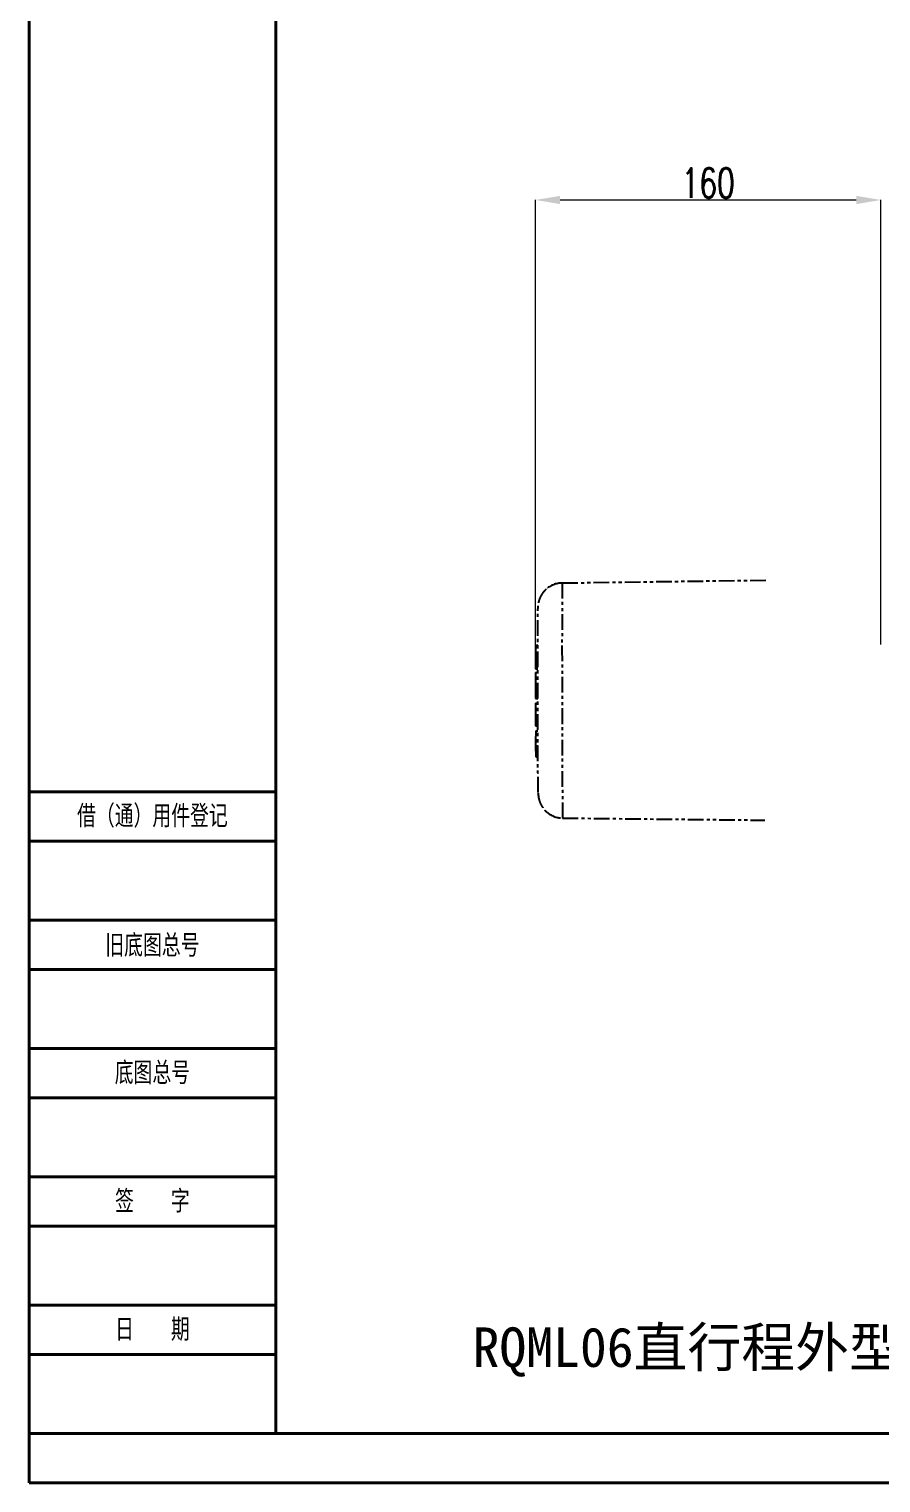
# Model space of a CAD drawing. Header units: millimetres. Extents: x 2312 to 3992, y 755 to 1943.
# Drawn here: x 2312 to 2658, y 755 to 1344 of the extents above; entities that cross this region are included whole.
import ezdxf

# ---------------------------------------------------------------- set-up
doc = ezdxf.new("R2010")
doc.units = ezdxf.units.MM
doc.linetypes.add('PHANTOM', pattern=[12.7, 6.35, -1.27, 1.27, -1.27, 1.27, -1.27])
for name, color, linetype, lineweight in [('AM_5', 3, 'Continuous', 25), ('文字', 7, 'Continuous', 13), ('粗实线', 7, 'Continuous', 40)]:
    doc.layers.add(name, color=color, linetype=linetype, lineweight=lineweight)
doc.styles.add('SLDTEXTSTYLE1', font='txt.shx', dxfattribs={"width": 0.7, "bigfont": 'gbcbig.shx'})
doc.styles.get("Standard").update_dxf_attribs({"font": 'arial.ttf'})
doc.styles.add('标注', font='txt.shx', dxfattribs={"width": 0.7, "height": 3.5})
doc.dimstyles.new('SLDDIMSTYLE12$0', dxfattribs={"dimtxt": 12, "dimasz": 10, "dimexe": 0, "dimexo": 0.0625, "dimgap": 0.875, "dimtad": 1, "dimdec": 1, "dimlfac": 1.8, "dimrnd": 1e-09, "dimzin": 12, "dimdsep": 46, "dimtxsty": 'SLDTEXTSTYLE1', "dimcen": 0.09, "dimdle": 8.16, "dimclrd": 3, "dimclre": 3, "dimadec": 0, "dimazin": 3, "dimtfac": 1, "dimtdec": 1, "dimtofl": 0, "dimtmove": 0, "dimatfit": 3, "dimfxl": 0, "dimfrac": 2, "dimtolj": 1, "dimlwd": 5, "dimlwe": 5, "dimarcsym": 0})

# ---------------------------------------------------------------- blocks, each defined once
blk = doc.blocks.new('*D41')
at = {"layer": 'AM_5', "color": 3, "lineweight": 5, "transparency": 16777216}
blk.add_line((2517.58, 1094.78), (2517.58, 1275.17), dxfattribs=at)
at = {"layer": 'AM_5', "color": 3, "linetype": 'Continuous', "lineweight": 5, "transparency": 16777216}
for p, q in [((2527.58, 1275.17), (2647.64, 1275.17)), ((2657.64, 1095.03), (2657.64, 1275.17))]:
    blk.add_line(p, q, dxfattribs=at)
at = {"layer": 'AM_5', "color": 3, "transparency": 16777216}
for points in [[(2527.58, 1276.83), (2527.58, 1273.5), (2517.58, 1275.17)], [(2647.64, 1276.83), (2647.64, 1273.5), (2657.64, 1275.17)]]:
    blk.add_solid(points, dxfattribs=at)
at = {"layer": 'Defpoints', "color": 0, "transparency": 16777216}
for p in [(2657.64, 1275.17), (2517.58, 1094.72), (2657.64, 1094.96)]:
    blk.add_point(p, dxfattribs=at)
at = {"layer": 'AM_5', "color": 0, "transparency": 16777216, "insert": (2587.61, 1282.04), "char_height": 12, "attachment_point": 5, "style": 'SLDTEXTSTYLE1'}
blk.add_mtext('\\A1;160', dxfattribs=at)

msp = doc.modelspace()

# ---------------------------------------------------------------- linework, layer by layer
at = {"color": 7, "linetype": 'PHANTOM', "lineweight": 25}
for p, q in [((2528.428, 1119.968), (2611.099, 1121.12)), ((2517.577, 1094.722), (2518.498, 1094.724)), ((2517.577, 1094.722), (2517.584, 1090.336)), ((2517.584, 1090.336), (2518.497, 1090.338)), ((2517.602, 1085.599), (2518.498, 1085.601)), ((2517.622, 1085.6), (2517.625, 1085.162)), ((2517.625, 1085.162), (2518.499, 1085.163)), ((2517.627, 1083.635), (2517.603, 1079.249)), ((2517.603, 1079.249), (2518.504, 1079.25)), ((2517.603, 1079.249), (2517.606, 1077.494)), ((2517.627, 1083.635), (2518.5, 1083.636)), ((2517.606, 1077.494), (2518.506, 1077.496)), ((2517.606, 1077.494), (2517.645, 1073.108)), ((2517.645, 1073.108), (2518.512, 1073.11)), ((2517.625, 1066.407), (2518.525, 1066.408)), ((2517.634, 1071.319), (2518.515, 1071.32)), ((2517.644, 1062.109), (2518.536, 1062.111)), ((2517.649, 1062.109), (2517.665, 1062.109)), ((2517.668, 1060.056), (2517.644, 1055.67)), ((2517.644, 1055.67), (2518.555, 1055.671)), ((2517.644, 1055.67), (2517.647, 1053.915)), ((2517.668, 1060.056), (2518.541, 1060.057)), ((2517.647, 1053.915), (2518.56, 1053.917)), ((2517.647, 1053.915), (2517.686, 1049.529)), ((2517.686, 1049.529), (2518.577, 1049.531)), ((2528.592, 1024.708), (2610.599, 1023.847))]:
    msp.add_line(p, q, dxfattribs=at)
at = {"color": 7, "linetype": 'PHANTOM', "lineweight": 25, "flags": 128}
for points in [[(2528.428, 1119.968), (2528.415, 1119.787), (2528.403, 1119.244), (2528.392, 1118.345), (2528.382, 1117.095), (2528.372, 1115.505), (2528.364, 1113.587), (2528.357, 1111.354), (2528.351, 1108.824), (2528.346, 1106.017), (2528.342, 1102.954), (2528.34, 1099.657), (2528.339, 1096.153), (2528.339, 1092.467), (2528.341, 1088.628), (2528.344, 1084.665), (2528.348, 1080.609), (2528.353, 1076.489), (2528.36, 1072.338), (2528.368, 1068.187), (2528.377, 1064.067), (2528.386, 1060.01), (2528.397, 1056.047), (2528.409, 1052.208), (2528.421, 1048.523), (2528.434, 1045.018), (2528.448, 1041.722), (2528.462, 1038.658), (2528.476, 1035.851), (2528.491, 1033.322), (2528.506, 1031.089), (2528.521, 1029.17), (2528.536, 1027.58), (2528.55, 1026.331), (2528.564, 1025.431), (2528.578, 1024.889), (2528.592, 1024.708)], [(2518.68, 1035.061), (2518.672, 1035.413), (2518.66, 1036.31), (2518.647, 1037.555), (2518.633, 1039.133), (2518.62, 1041.032), (2518.607, 1043.232), (2518.594, 1045.712), (2518.582, 1048.448), (2518.57, 1051.414), (2518.558, 1054.582), (2518.547, 1057.92), (2518.538, 1061.397), (2518.529, 1064.979), (2518.521, 1068.632), (2518.514, 1072.321), (2518.508, 1076.009), (2518.503, 1079.662), (2518.5, 1083.244), (2518.498, 1086.721), (2518.497, 1090.06), (2518.498, 1093.227), (2518.5, 1096.194), (2518.503, 1098.93), (2518.507, 1101.41), (2518.513, 1103.61), (2518.519, 1105.508), (2518.527, 1107.087), (2518.536, 1108.331), (2518.546, 1109.229), (2518.549, 1109.447)]]:
    msp.add_lwpolyline(points, dxfattribs=at)
at = {"color": 7, "linetype": 'PHANTOM', "lineweight": 25}
for centre, start, end in [((2528.567, 1109.969), 90.79852, 132.254728), ((2528.697, 1034.707), 227.819341, 269.398468)]:
    msp.add_arc(centre, 10, start, end, dxfattribs=at)
for points, knots in [([(2521.858, 1117.352), (2521.72, 1117.235), (2521.242, 1116.83), (2520.575, 1116.015), (2519.879, 1114.973), (2519.366, 1113.937), (2519.011, 1112.969), (2518.792, 1112.13), (2518.673, 1111.464), (2518.616, 1110.994), (2518.589, 1110.674), (2518.573, 1110.426), (2518.564, 1110.195), (2518.556, 1109.957), (2518.553, 1109.744), (2518.551, 1109.623)], [0, 0, 0, 0, 0.0423496, 0.1477582, 0.2464023, 0.337503, 0.4196613, 0.489936, 0.5440222, 0.5861435, 0.6243131, 0.6713738, 0.7413235, 0.8536977, 1, 1, 1, 1]), ([(2517.584, 1090.336), (2517.585, 1089.817), (2517.587, 1088.781), (2517.59, 1087.512), (2517.594, 1086.575), (2517.596, 1085.996), (2517.599, 1085.648), (2517.601, 1085.616), (2517.602, 1085.599)], [0, 0, 0, 0, 0.2503765, 0.5004055, 0.6255352, 0.7503101, 0.8750239, 1, 1, 1, 1]), ([(2517.634, 1071.319), (2517.632, 1071.299), (2517.629, 1071.259), (2517.625, 1070.82), (2517.622, 1069.825), (2517.622, 1068.248), (2517.624, 1067.021), (2517.625, 1066.407)], [0, 0, 0, 0, 0.1872508, 0.3741637, 0.5604995, 0.7798604, 1, 1, 1, 1]), ([(2517.625, 1066.407), (2517.626, 1065.817), (2517.629, 1064.641), (2517.634, 1063.163), (2517.639, 1062.241), (2517.642, 1062.153), (2517.644, 1062.109)], [0, 0, 0, 0, 0.2808609, 0.5601449, 0.7799227, 1, 1, 1, 1]), ([(2518.683, 1034.85), (2518.686, 1034.735), (2518.69, 1034.543), (2518.701, 1034.276), (2518.72, 1033.948), (2518.77, 1033.452), (2518.865, 1032.83), (2519.05, 1032.011), (2519.402, 1030.945), (2519.979, 1029.728), (2520.814, 1028.517), (2521.496, 1027.7), (2521.937, 1027.351), (2521.991, 1027.308)], [0, 0, 0, 0, 0.1593887, 0.2649235, 0.3428064, 0.3912257, 0.4460762, 0.516511, 0.608694, 0.7323916, 0.8572347, 0.9822754, 1, 1, 1, 1])]:
    msp.add_open_spline(points, degree=3, knots=knots, dxfattribs=at)
at = {"layer": '粗实线'}
for p, q in [((2312.277, 1943.281), (2312.277, 755.281)), ((2412.277, 1923.281), (2412.277, 775.281)), ((2412.277, 1035.281), (2312.277, 1035.281)), ((2412.277, 1015.281), (2312.277, 1015.281)), ((2412.277, 983.281), (2312.277, 983.281)), ((2412.277, 963.281), (2312.277, 963.281)), ((2412.277, 931.281), (2312.277, 931.281)), ((2412.277, 911.281), (2312.277, 911.281)), ((2412.277, 879.281), (2312.277, 879.281)), ((2412.277, 859.281), (2312.277, 859.281)), ((2412.277, 827.281), (2312.277, 827.281)), ((2412.277, 807.281), (2312.277, 807.281)), ((2412.277, 775.281), (2312.277, 775.281)), ((2412.277, 775.281), (3972.277, 775.281)), ((2312.277, 755.281), (3992.277, 755.281))]:
    msp.add_line(p, q, dxfattribs=at)

# ---------------------------------------------------------------- texts
at = {"insert": (2492.082, 818.29), "char_height": 16, "attachment_point": 1}
msp.add_mtext_dynamic_manual_height_columns('{\\fSimSun|b0|i0|c134|p2;RQML06直行程外型图}', width=346.87386, gutter_width=25, heights=[0], dxfattribs=at)
at = {"layer": '文字', "char_height": 8, "width": 100, "attachment_point": 5, "style": '标注'}
for s, insert in [('{\\fSimSun|b0|i0|c134|p54;借（通）用件登记}', (2362.277, 1025.281)), ('{\\fSimSun|b0|i0|c134|p54;旧底图总号}', (2362.277, 972.901)), ('{\\fSimSun|b0|i0|c134|p54;底图总号}', (2362.277, 921.281)), ('{\\fSimSun|b0|i0|c134|p54;签}   {\\fSimSun|b0|i0|c134|p54;字}', (2362.277, 869.281)), ('{\\fSimSun|b0|i0|c134|p54;日}   {\\fSimSun|b0|i0|c134|p54;期}', (2362.277, 817.281))]:
    msp.add_mtext(s, dxfattribs=dict(at, insert=insert))

# ---------------------------------------------------------------- dimensions: what is measured, and where the dimension line sits
at = {"layer": 'AM_5'}
dim = msp.add_linear_dim(base=(2657.642, 1275.167), p1=(2517.577, 1094.722), p2=(2657.642, 1094.963), text='160', dimstyle='SLDDIMSTYLE12$0', override={"dimlfac": 1, "dimpost": ''}, dxfattribs=at)
dim.commit()
dim.dimension.update_dxf_attribs({"geometry": '*D41', "text_midpoint": (2587.61, 1282.042)})

doc.saveas('drawing.dxf')
